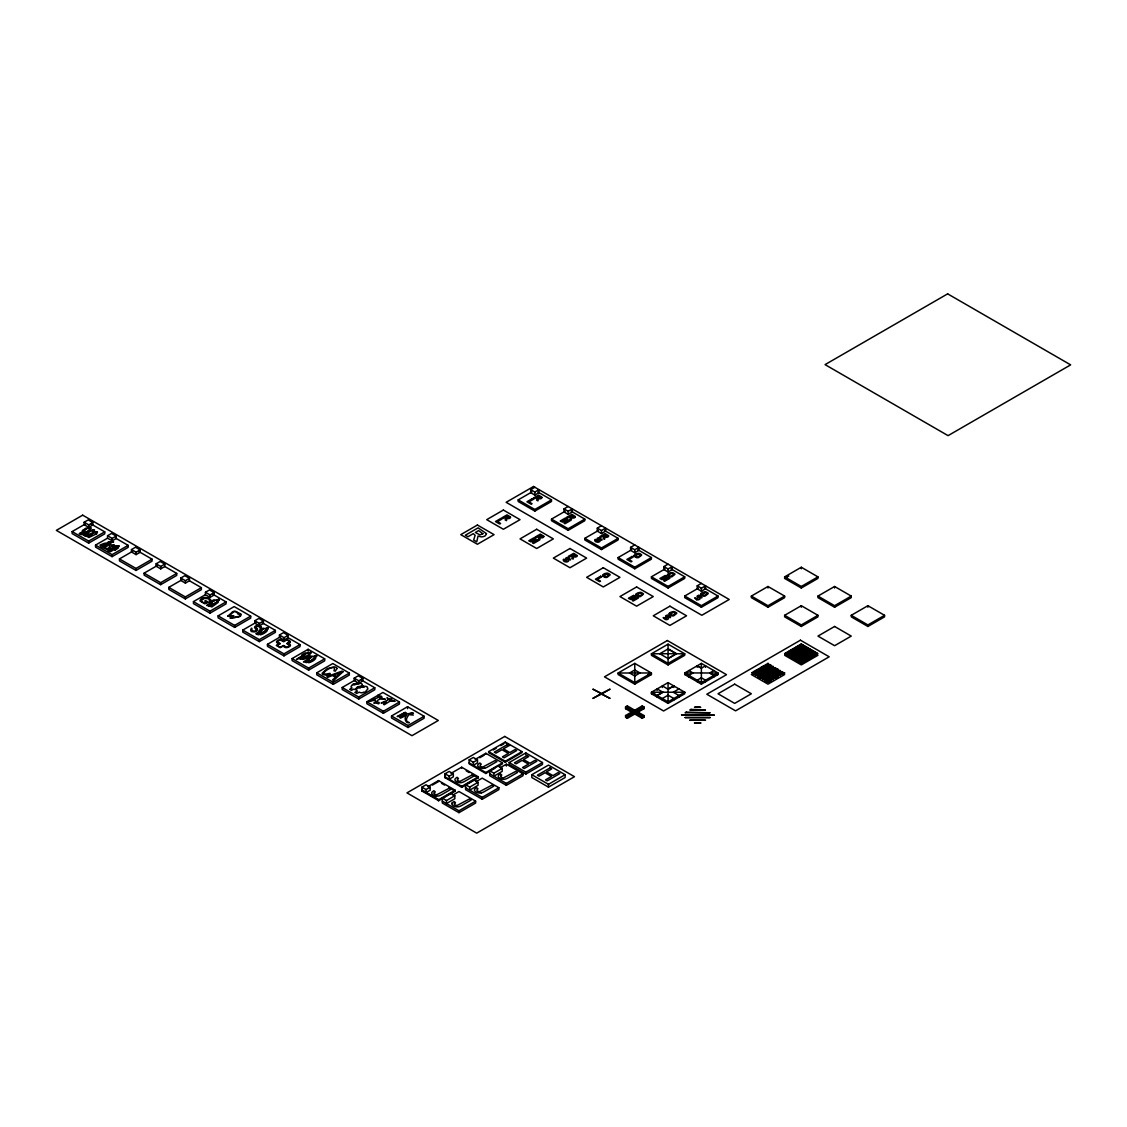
<?xml version="1.0" encoding="UTF-8"?>
<svg xmlns="http://www.w3.org/2000/svg" width="1127" height="1127" viewBox="0 0 1127 1127"><rect width="100%" height="100%" fill="white"/><g stroke="black" fill="none" stroke-linecap="round" stroke-linejoin="round"><path stroke-width="1.5" d="M445.01 777.813L445.01 773.812L449.166 771.403L453.336 773.812L453.336 776.827L449.166 779.236L449.264 776.165L453.336 773.812M531.817 774.7L531.817 777.531L548.469 787.153L565.12 777.531L565.12 774.7L548.469 765.092L531.817 774.7L548.469 784.322L565.12 774.7M631.74 549.708L618.117 557.569L618.117 559.175L634.769 568.783L651.42 559.175L651.42 557.569L637.797 549.708M665.043 568.938L651.42 576.799L651.42 578.405L668.072 588.012L684.723 578.405L684.723 576.799L671.1 568.938M698.346 588.167L684.723 596.028L684.723 597.634L701.374 607.242L718.026 597.634L718.026 596.028L704.403 588.167M635.966 594.704L635.966 594.901A2.832 1.634 0 0 0 636.177 595.45L638.121 596.577A2.775 1.606 0 0 0 639.079 596.69A3.353 1.944 0 0 0 640.432 596.549L643.461 594.154A2.832 1.634 0 0 0 643.249 593.605L641.221 592.45A3.508 2.029 0 0 0 640.08 592.365L637.91 592.858A7.804 4.508 0 0 0 637.009 593.365L636.206 594.112M669.283 613.933L669.269 614.13A2.832 1.634 0 0 0 669.48 614.68L671.424 615.807A2.775 1.606 0 0 0 672.382 615.92A3.353 1.944 0 0 0 673.735 615.779L676.778 613.384A2.832 1.634 0 0 0 676.552 612.834L674.524 611.679A3.508 2.029 0 0 0 673.382 611.595L671.213 612.088A7.804 4.508 0 0 0 670.311 612.595L669.508 613.342M700.98 593.577L701.783 592.83A7.804 4.508 0 0 1 702.684 592.323L704.854 591.816A3.508 2.029 0 0 1 705.995 591.914L708.024 593.056A2.832 1.634 0 0 1 708.235 593.619L705.206 596.014A3.353 1.944 0 0 1 703.854 596.155A2.775 1.606 0 0 1 702.896 596.028L700.952 594.915A2.832 1.634 0 0 1 700.74 594.352L700.74 594.154A3.353 1.944 0 0 1 700.839 593.506M216.891 602.184L210.185 606.298L211.848 606.96L217.807 602.677A1.479 0.859 0 0 0 217.765 601.48L215.384 600.099A1.479 0.859 0 0 0 213.285 600.099L209.89 602.381L214.369 600.691L206.72 605.495L212.44 603.311L208.016 605.917L209.129 606.453L216.905 602.128M434.529 792.478L434.318 792.746A2.578 1.479 0 0 0 434.191 792.999M454.759 803.241L454.561 803.509A2.578 1.479 0 0 0 454.435 803.762M452.434 802.734L454.082 801.466L455.477 802.635A9.044 5.226 0 0 0 454.956 803.044M117.377 547.891L114.841 550.258L118.56 547.792L115.348 545.806L112.573 546.877L114.869 548.116L113.968 546.933L115.123 546.51M115.095 546.567L116.884 547.764L113.123 547.708L108.248 550.864L113.376 548.905L109.404 551.244L110.404 551.709L117.25 547.778M84.145 522.238L88.202 519.899L92.808 522.562L92.808 524.971L88.751 527.309L84.145 524.647L84.145 522.238L88.751 524.9L92.808 522.562M91.202 524.055L104.741 531.859L104.741 533.846L88.681 543.129L72.142 533.578L72.142 531.578L85.286 523.999M72.142 531.578L88.681 541.129L104.741 531.859M107.544 535.748L111.601 533.409L116.222 536.072L116.222 538.481L112.165 540.833L107.544 538.171L107.544 535.748L112.165 538.41L116.222 536.072M116.109 538.424L128.14 545.369L128.14 547.37L112.08 556.639L95.541 547.088L95.541 545.102L107.22 538.354M95.541 545.102L112.08 554.639L128.14 545.369M131.479 549.567L135.522 547.215L140.142 549.877L140.142 552.3L136.085 554.639L131.479 551.976L131.479 549.567L136.085 552.23L140.142 549.877M138.536 551.371L152.06 559.189L152.06 561.176L136.001 570.445L119.462 560.894L119.462 558.907L132.606 551.328M119.462 558.907L136.001 568.459L152.06 559.189M156.132 563.796L160.189 561.457L164.796 564.12L164.796 566.529L160.738 568.881L156.132 566.219L156.132 563.796L160.738 566.458L164.796 564.12M164.697 566.472L176.728 573.418L176.728 575.418L160.668 584.688L144.129 575.136L144.129 573.15L157.273 565.557M144.129 573.15L160.668 582.687L176.728 573.418M180.799 578.038L184.842 575.7L189.463 578.362L189.463 580.771L185.406 583.11L180.799 580.447L180.799 578.038L185.406 580.701L189.463 578.362M189.364 580.715L201.381 587.66L201.381 589.646L185.321 598.916L168.796 589.379L168.796 587.378L181.926 579.799M168.796 587.378L185.321 596.93L201.381 587.66M205.452 592.281L209.509 589.928L214.116 592.591L214.116 595.014L210.059 597.352L205.452 594.69L205.452 592.281L210.059 594.943L214.116 592.591M212.51 594.084L226.048 601.888L226.048 603.889L209.988 613.158L193.45 603.607L193.45 601.621L205.128 594.873M193.45 601.621L209.988 611.172L226.048 601.888M218.117 615.863L234.177 606.58L250.701 616.131L250.701 618.131L234.641 627.401L218.117 617.85L218.117 615.863L234.641 625.4L250.701 616.131M254.772 620.752L258.83 618.413L263.436 621.076L263.436 623.485L259.393 625.823L254.772 623.161L254.772 620.752L259.393 623.414L263.436 621.076M261.83 622.555L275.368 630.373L275.368 632.36L259.309 641.629L242.77 632.092L242.77 630.092L255.914 622.513M242.77 630.092L259.309 639.643L275.368 630.373M530.69 489.653L534.846 492.062L539.016 489.653L539.016 492.668L534.846 495.077L530.69 492.668L530.69 489.653L534.846 487.258M279.44 634.994L283.497 632.641L288.103 635.304L288.103 637.727L284.046 640.066L279.44 637.403L279.44 634.994L284.046 637.657L288.103 635.304M288.005 637.671L300.021 644.602L300.021 646.602L283.962 655.872L267.437 646.32L267.437 644.334L280.567 636.741M537.875 492.02L551.497 499.881L551.497 501.487L534.846 511.094L518.195 501.487L518.195 499.881L531.817 492.02M267.437 644.334L283.962 653.885L300.021 644.602M518.195 499.881L534.846 509.503L551.497 499.881M292.09 658.577L308.15 649.293L324.689 658.844L324.689 660.845L308.629 670.114L292.09 660.563L292.09 658.577L308.629 668.114L324.689 658.844M563.993 508.883L568.149 511.292L572.319 508.883L572.319 511.897L568.149 514.306L563.993 511.897L563.993 508.883L568.149 506.488M571.178 511.249L584.814 519.11L584.814 520.716L568.149 530.324L551.497 520.716L551.497 519.11L565.134 511.249M316.757 672.805L332.817 663.535L349.342 673.087L349.342 675.073L333.282 684.343L316.757 674.805L316.757 672.805L333.282 682.356L349.342 673.087M551.497 519.11L568.149 528.732L584.814 519.11M597.296 528.112L601.466 530.521L605.622 528.112L605.622 531.127L601.466 533.536L597.296 531.127L597.296 528.112L601.466 525.717M604.495 530.479L618.117 538.34L618.117 539.946L601.466 549.553L584.814 539.946L584.814 538.34L598.437 530.479M354.202 678.158L358.259 675.806L362.866 678.468L362.866 680.891L358.809 683.23L354.202 680.567L354.202 678.158L358.809 680.821L362.866 678.468M361.26 679.961L374.784 687.766L374.784 689.766L358.724 699.036L342.199 689.485L342.199 687.498L355.329 679.919M584.814 538.34L601.466 547.961L618.117 538.34M342.199 687.498L358.724 697.049L374.784 687.766M630.599 547.342L634.769 549.751L638.924 547.342L638.924 550.356L634.769 552.765L630.599 550.356L630.599 547.342L634.769 544.947M366.853 701.741L382.912 692.457L399.451 702.008L399.451 704.009L383.391 713.278L366.853 703.727L366.853 701.741L383.391 711.278L399.451 702.008M618.117 557.569L634.769 567.191L651.42 557.569M391.52 715.969L407.58 706.699L424.104 716.251L424.104 718.237L408.059 727.507L391.52 717.969L391.52 715.969L408.059 725.52L424.104 716.251M663.916 566.571L668.072 568.98L672.241 566.571L672.241 569.586L668.072 571.995L663.916 569.586L663.916 566.571L668.072 564.176M651.42 576.799L668.072 586.42L684.723 576.799M697.219 585.801L701.374 588.209L705.544 585.801L705.544 588.815L701.374 591.224L697.219 588.815L697.219 585.801L701.374 583.406M684.723 596.028L701.374 605.65L718.026 596.028M634.769 663.394L618.117 673.002L618.117 674.538L634.769 684.159L651.42 674.538L651.42 673.002L634.769 663.394L634.769 684.159M668.072 644.165L651.42 653.773L651.42 655.322L668.072 664.93L684.723 655.322L684.723 653.773L668.072 644.165L668.072 664.93M751.343 596.084L767.994 586.477L784.646 596.084L784.646 597.634L767.994 607.242L751.343 597.634L751.343 596.084L767.994 605.706L784.646 596.084M784.646 576.869L801.297 567.247L817.948 576.869L817.948 578.405L801.297 588.012L784.646 578.405L784.646 576.869L801.297 586.477L817.948 576.869M421.85 791.182L421.864 787.181L426.02 784.772L430.176 787.181L430.176 790.196L426.02 792.605L426.02 789.576L430.176 787.181M469.17 759.866L473.326 757.457L477.496 759.866L477.496 762.88L473.326 765.289L473.326 762.275L469.17 759.866L469.156 763.867L485.807 773.488L494.894 768.234M784.646 578.405L788.801 575.996M427.908 786.702L438.502 780.588L455.153 790.196L455.153 791.182L438.502 800.79L438.699 799.705L422.047 790.083M451.068 773.333L461.661 767.219L478.313 776.827L478.313 777.813L461.661 787.421L461.661 786.449L478.313 776.827M475.214 759.387L485.807 753.273L502.459 762.88L502.459 763.867L497.923 766.487M488.653 751.624L505.305 742.017L521.956 751.624L521.956 752.611L505.305 762.232L488.653 752.611L488.653 751.624L505.305 761.246L521.956 751.624M432.444 785.068L438.502 781.56L438.502 780.588M479.75 757.753L484.3 755.132M493.203 749.99L496.218 748.243M500.768 745.623L503.797 743.876M668.072 648.913L659.746 653.773L651.42 653.773L668.072 663.394L684.723 653.773L676.397 653.773L668.072 658.591L659.746 653.716L676.397 653.716L668.072 648.913L676.397 653.773M473.326 762.275L477.496 759.866M600.874 693.767L592.844 698.416L601.466 694.119L610.087 698.416L592.844 689.132L601.466 693.429L610.087 689.132L602.057 693.767M668.072 658.52L676.397 653.716M455.153 790.196L438.502 799.818L421.85 790.196M469.156 762.88L485.807 772.502L502.459 762.88M452.927 795.028L458.971 791.534L475.622 801.142L475.622 803.058L458.971 812.666L442.319 803.058L442.333 798.127L450.659 793.323L454.815 795.718L454.815 798.733L446.489 803.551L446.489 800.536L454.815 795.718M476.157 781.617L482.215 778.123L498.867 787.731L498.867 789.633L482.215 799.254L465.564 789.633L465.564 784.716L473.889 779.898L478.059 782.307L478.059 785.322L469.734 790.126L469.734 787.111L478.059 782.307M500.303 767.67L506.361 764.176L523.013 773.784L523.013 775.7L506.361 785.308L489.71 775.7L489.71 770.769L498.035 765.966L502.205 768.36L502.205 771.375L493.88 776.193L493.88 773.178L502.205 768.36M509.179 762.556L525.83 752.935L542.481 762.556L542.481 764.458L525.83 774.066L509.179 764.458L509.179 762.556L525.83 772.164L542.481 762.556M625.555 706.953L627.33 705.925L643.982 715.546L643.982 717.293L642.207 718.322L625.555 708.7L625.555 706.953L642.207 716.561L643.982 715.546M668.072 682.624L651.42 692.232L651.42 693.767L668.072 703.389L684.723 693.767L684.723 692.232L668.072 682.624L668.072 703.389M701.374 663.394L684.723 673.002L684.723 674.538L701.374 684.159L718.026 674.538L718.026 673.002L701.374 663.394L701.374 684.159M784.646 615.314L801.297 605.706L817.948 615.314L817.948 616.863L801.297 626.471L784.646 616.863L784.646 615.314L801.297 624.936L817.948 615.314M817.948 596.084L834.6 586.477L851.251 596.084L851.251 597.634L834.6 607.242L817.948 597.634L817.948 596.084L834.6 605.706L851.251 596.084M625.555 708.7L627.33 707.686L643.982 717.293M684.723 674.538L687.498 672.946M688.893 675.411L693.049 672.946L718.026 673.002L701.374 682.624L684.723 673.002L693.049 673.002L688.893 670.537M657.14 690.471L657.14 688.865L662.873 692.232L657.14 695.472L657.14 697.078M662.352 687.47L662.352 685.864L668.072 689.231L673.791 685.864L673.791 687.47M657.14 695.542L662.873 692.232M668.072 689.231L673.791 685.92M442.319 801.142L458.971 810.764L475.622 801.142M465.564 787.731L482.215 797.352L498.867 787.731M489.71 773.784L506.361 783.406L523.013 773.784M625.555 715.546L642.207 705.925L643.982 706.953L643.982 708.7L627.33 718.322L625.555 717.293L625.555 715.546L627.33 716.561L643.982 706.953M633.881 711.757L635.656 710.743M626.95 716.49L642.207 707.686L643.982 708.7M633.881 713.518L635.656 712.489M679.003 688.865L673.27 692.232L679.003 695.542M697.219 680.215L701.374 677.75L705.544 680.215M713.87 675.411L709.7 673.002L713.87 670.537M851.251 615.314L867.903 605.706L884.554 615.314L884.554 616.863L867.903 626.471L851.251 616.863L851.251 615.314L867.903 624.936L884.554 615.314M817.948 655.28L801.297 664.902L784.646 655.28M606.382 573.995L604.114 575.869A1.578 0.916 0 0 0 604.326 576.165L604.452 576.263A1.944 1.127 0 0 0 604.903 576.503A1.775 1.028 0 0 0 606.439 576.601L608.665 575.319A1.789 1.028 0 0 0 608.242 574.249L608.087 574.164M704.46 592.675L702.206 594.563A1.578 0.916 0 0 0 702.417 594.859L702.53 594.957A1.944 1.127 0 0 0 702.98 595.183A1.775 1.028 0 0 0 704.53 595.295L706.756 593.999A1.789 1.028 0 0 0 706.854 593.647A1.747 1.014 0 0 0 706.46 593.027L706.164 592.858A1.789 1.028 0 0 0 704.474 592.689M800.536 644.475L802.044 644.475M799.367 645.151L803.227 645.151M798.184 645.841L804.41 645.841M797 646.518L805.58 646.518M795.831 647.194L806.763 647.194M794.648 647.87L807.932 647.87M793.478 648.56L809.116 648.56M792.295 649.237L810.299 649.237M791.112 649.913L811.468 649.913M789.942 650.589L812.652 650.589M788.759 651.279L813.821 651.279M787.59 651.955L815.004 651.955M786.407 652.632L816.187 652.632M785.237 653.308L817.357 653.308M785.237 653.998L817.357 653.998M786.407 654.674L816.187 654.674M787.59 655.351L815.004 655.351M788.759 656.027L813.821 656.027M789.942 656.717L812.652 656.717M791.112 657.393L811.468 657.393M792.295 658.069L810.299 658.069M793.478 658.76L809.116 658.76M794.648 659.436L807.932 659.436M795.831 660.112L806.763 660.112M797 660.788L805.58 660.788M798.184 661.479L804.41 661.479M799.367 662.155L803.227 662.155M800.536 662.831L802.044 662.831M648.152 674.538L651.42 674.538M714.701 674.538L718.026 674.538M651.42 693.767L654.688 693.767M599.522 537.804L602.057 539.72A2.127 1.226 0 0 1 601.733 540.213L598.719 538.65L599.93 540.58A2.085 1.197 0 0 1 600.043 540.89L600.043 541.059A2.015 1.169 0 0 1 599.775 541.523L599.127 541.932A1.719 1 0 0 1 598.423 542.129L598.254 542.143A2.254 1.296 0 0 1 596.648 542.002C594.521 542.143 593.661 538.185 596.38 539.777A2.733 1.578 0 0 0 596.141 540.03C596.845 542.58 599.93 540.749 597.099 538.734A1.944 1.113 0 0 1 597.38 538.283A2.169 1.254 0 0 1 597.873 537.973A1.803 1.042 0 0 1 598.648 537.776A2.127 1.226 0 0 1 599.085 537.762M568.064 557.569L570.586 559.485A2.127 1.226 0 0 1 570.262 559.978L567.247 558.428L568.473 560.344A2.015 1.169 0 0 1 568.6 560.612L568.529 560.992A2.015 1.169 0 0 1 568.304 561.288L567.529 561.753A1.719 1 0 0 1 566.951 561.894L566.782 561.922A2.212 1.282 0 0 1 565.345 561.824C563.19 562.035 562.049 557.992 564.909 559.541A2.733 1.578 0 0 0 564.669 559.795C565.43 562.359 568.388 560.499 565.627 558.499A1.944 1.113 0 0 1 565.923 558.048A2.169 1.254 0 0 1 566.402 557.752A1.803 1.042 0 0 1 567.177 557.541A2.127 1.226 0 0 1 567.614 557.527M667.973 615.257L670.495 617.173A2.127 1.226 0 0 1 670.185 617.666L667.17 616.103L668.452 618.667A2.015 1.169 0 0 1 668.226 618.977L667.452 619.441A1.719 1 0 0 1 666.874 619.582L666.705 619.611A2.212 1.282 0 0 1 665.268 619.498C658.83 614.285 669.663 621.865 665.536 616.187A1.944 1.113 0 0 1 665.832 615.736A2.169 1.254 0 0 1 666.325 615.441A1.803 1.042 0 0 1 667.099 615.229A2.127 1.226 0 0 1 667.536 615.215M696.571 599.691C690.386 594.591 701.219 602.114 697.007 596.422A1.944 1.113 0 0 1 697.303 595.972A2.169 1.254 0 0 1 697.796 595.662A1.803 1.042 0 0 1 698.571 595.465M86.103 532.775L90.259 530.859A1.493 0.859 0 0 0 90.259 529.648L87.85 528.267A1.493 0.859 0 0 0 85.751 528.267L82.44 530.662M82.454 530.662L86.835 528.802L79.2 533.761L84.891 531.493L80.383 534.268L81.553 534.635L89.385 530.268L86.103 532.775M639.699 554.47L639.544 554.399A1.747 1.014 0 0 0 638.46 554.16A1.789 1.028 0 0 0 637.868 554.23L635.586 556.104A1.578 0.916 0 0 0 635.797 556.4L635.91 556.499A1.944 1.127 0 0 0 636.375 556.738A1.775 1.028 0 0 0 637.91 556.837L640.136 555.541A1.789 1.028 0 0 0 639.84 554.554L639.84 554.569M772.53 667.55L767.994 664.93L751.343 674.538L767.994 684.159L784.646 674.538L777.067 670.171M697.219 667.339L697.219 665.733L701.374 668.142M709.7 672.946L713.87 675.355L713.87 676.947M697.219 665.789L701.374 668.198L705.544 665.733L705.544 667.339M633.881 710.743L635.656 711.757M633.881 712.489L635.656 713.518M506.826 743.876L509.855 745.623M489.71 770.769L493.88 773.178M466.198 770.826L469.226 772.573M472.255 774.319L478.313 777.813M465.564 784.716L469.734 787.111M445.01 773.812L449.264 776.165M445.01 776.827L461.802 786.364L461.802 787.35L445.151 777.729L445.095 773.756M441.53 783.321L444.559 785.068M449.11 787.688L455.153 791.182M442.333 798.127L446.489 800.536M421.85 787.181L426.02 789.576M422.047 791.069L438.699 800.677M608.369 574.333L608.242 574.249A1.789 1.028 0 0 0 606.396 574.009M109.347 544.228C109.981 546.694 105.346 542.256 109.263 542.115C104.29 545.214 109.263 539.932 111.179 542.524C111.193 545.074 108.333 540.875 109.544 544.566M867.903 605.706L867.903 607.242M867.903 624.936L867.903 626.471M834.6 586.477L834.6 588.012M834.6 605.706L834.6 607.242M801.297 567.247L801.297 568.783M801.297 586.477L801.297 588.012M801.297 605.706L801.297 607.242M801.297 624.936L801.297 626.471M767.994 586.477L767.994 588.012M767.994 605.706L767.994 607.242M705.544 680.159L705.544 681.75M701.374 588.209L701.374 591.224M701.374 605.65L701.374 607.242M697.219 680.159L697.219 681.75M688.893 675.355L688.893 676.947M679.003 695.472L679.003 697.078M673.791 700.078L673.791 698.486L668.072 695.176L662.352 698.543L662.352 700.078M668.072 568.98L668.072 571.995M668.072 586.42L668.072 588.012M642.207 705.925L642.207 707.686M642.207 716.561L642.207 718.322M634.769 549.751L634.769 552.765M634.769 567.191L634.769 568.783M627.33 705.925L627.33 707.686M627.33 716.561L627.33 718.322M601.466 530.521L601.466 533.536M601.466 547.961L601.466 549.553M568.149 511.292L568.149 514.306M568.149 528.732L568.149 530.324M548.469 784.322L548.469 787.153M534.846 492.062L534.846 495.077M534.846 509.503L534.846 511.094M525.83 752.935L525.83 754.851M525.83 772.164L525.83 774.066M506.361 764.176L506.361 766.078M506.361 783.406L506.361 785.308M505.305 742.017L505.305 743.003M505.305 761.246L505.305 762.232M485.807 753.273L485.807 754.259M485.807 772.502L485.807 773.488M482.215 797.352L482.215 799.254M461.661 767.219L461.661 768.191M458.971 810.764L458.971 812.666M408.059 725.52L408.059 727.507M407.58 706.699L407.58 708.7M383.391 711.278L383.391 713.278M358.809 680.821L358.809 683.23M358.724 697.049L358.724 699.036M333.282 682.356L333.282 684.343M308.629 668.114L308.629 670.114M308.15 649.293L308.15 651.293M284.046 637.657L284.046 640.066M283.962 653.885L283.962 655.872M259.393 623.414L259.393 625.823M259.309 639.643L259.309 641.629M234.641 625.4L234.641 627.401M210.059 594.943L210.059 597.352M209.988 611.172L209.988 613.158M185.406 580.701L185.406 583.11M185.321 596.93L185.321 598.916M160.738 566.458L160.738 568.881M160.668 582.687L160.668 584.688M136.085 552.23L136.085 554.639M136.001 568.459L136.001 570.445M112.165 538.41L112.165 540.833M112.08 554.639L112.08 556.639M88.751 524.9L88.751 527.309M88.681 541.129L88.681 543.129M698.74 595.422A2.169 1.254 0 0 1 699.177 595.408M699.008 595.45A2.057 1.183 0 0 1 699.444 595.493L701.966 597.409A2.127 1.226 0 0 1 701.642 597.902L698.641 596.338L699.853 598.254A2.015 1.169 0 0 1 699.994 598.536L699.923 598.902A2.015 1.169 0 0 1 699.698 599.212L698.909 599.677A1.719 1 0 0 1 698.346 599.818L698.177 599.832A2.254 1.296 0 0 1 696.571 599.691M635.839 594.619A3.353 1.944 0 0 1 636.065 594.042M640.305 593.168A1.789 1.028 0 0 0 639.685 593.225L637.431 595.098A1.578 0.916 0 0 0 637.643 595.394L637.755 595.493A1.944 1.127 0 0 0 638.206 595.732A1.747 1.014 0 0 0 639.136 595.887A1.775 1.028 0 0 0 639.756 595.831L641.981 594.549A1.789 1.028 0 0 0 640.305 593.168M669.142 613.849A3.353 1.944 0 0 1 669.368 613.271M481.356 792.859A4.142 2.395 0 0 1 478.721 792.957A6.48 3.747 0 0 1 476.312 792.126A8.537 4.931 0 0 1 475.749 791.774L475.383 791.52A5.748 3.311 0 0 1 475.073 791.253A4.846 2.803 0 0 1 474.721 790.844A3.691 2.127 0 0 1 474.453 789.914A4.55 2.634 0 0 1 474.946 788.9L476.594 787.632L477.975 788.801A7.804 4.508 0 0 0 477.27 789.407L477.13 789.59A2.564 1.479 0 0 0 476.946 789.928A2.169 1.254 0 0 0 477.369 790.915A3.296 1.902 0 0 0 477.665 791.098L478.2 791.365A2.198 1.268 0 0 0 479.144 791.577A1.423 0.817 0 0 0 479.693 791.605L491.879 785.167L493.682 786.209L484.399 791.577A10.861 6.269 0 0 1 481.37 792.873M451.913 803.537A4.522 2.606 0 0 1 452.392 802.523M451.941 803.748A3.691 2.127 0 0 0 452.223 804.678A4.522 2.606 0 0 0 452.434 804.946A5.734 3.311 0 0 0 452.871 805.354L453.237 805.622A6.72 3.888 0 0 0 456.21 806.805A4.142 2.395 0 0 0 458.844 806.693A10.861 6.269 0 0 0 461.859 805.396L471.185 800.043L469.367 799.001L457.182 805.439A1.423 0.817 0 0 1 456.632 805.411A2.198 1.268 0 0 1 455.688 805.199L455.153 804.932A2.367 1.366 0 0 1 454.364 803.762M479.581 767.473A6.48 3.747 0 0 0 482.004 768.29A4.142 2.395 0 0 0 484.624 768.191M479.595 767.473A8.537 4.931 0 0 1 479.017 767.121L478.651 766.853A5.748 3.311 0 0 1 478.341 766.585A4.846 2.803 0 0 1 478.003 766.191A3.691 2.127 0 0 1 477.721 765.261A4.55 2.634 0 0 1 478.214 764.247L479.863 762.979L481.257 764.148A7.804 4.508 0 0 0 480.539 764.754L480.398 764.937A2.564 1.479 0 0 0 480.215 765.275A2.169 1.254 0 0 0 480.637 766.261A3.296 1.902 0 0 0 480.933 766.445L481.468 766.712A2.198 1.268 0 0 0 482.412 766.923A1.423 0.817 0 0 0 482.962 766.952L495.147 760.514L496.951 761.556L487.667 766.923A10.861 6.269 0 0 1 484.652 768.22M434.726 792.295A9.044 5.226 0 0 1 435.233 791.872L433.853 790.703L432.19 791.971A4.55 2.634 0 0 0 431.711 792.985A3.691 2.127 0 0 0 431.993 793.915A4.522 2.606 0 0 0 432.204 794.183A5.734 3.311 0 0 0 432.641 794.591L433.007 794.859A6.72 3.888 0 0 0 435.98 796.042M434.12 792.999A2.367 1.366 0 0 0 434.923 794.169L435.445 794.436A2.198 1.268 0 0 0 436.403 794.648A1.423 0.817 0 0 0 436.952 794.676L449.138 788.238L450.941 789.28L441.657 794.648A10.861 6.269 0 0 1 438.628 795.944A4.142 2.395 0 0 1 435.98 796.028M336.959 668.565L335.297 671.143L333.958 670.79C338.227 660.732 312.658 677.609 329.873 673.354L330.394 674.185L326.703 675.256L322.773 674.467A3.564 2.057 0 0 1 322.167 673.228L327.309 668.565L334.31 666.888A3.212 1.845 0 0 1 336.029 667.409L336.508 667.762A2.874 1.662 0 0 1 336.917 668.353L336.959 668.565M486.47 533.635L485.441 535.593A6.903 3.987 0 0 1 484.216 536.283L483.046 536.663A4.24 2.451 0 0 1 482.201 536.804A4.085 2.353 0 0 1 480.863 536.804L478.031 536.058L476.763 541.833L473.664 540.044L475.129 535.325L473.27 533.663L467.959 536.734L465.338 535.226L478.116 527.845L486.47 533.635M510.489 517.265L510.165 517.997A2.86 1.648 0 0 1 509.559 518.364L509.249 518.476A1.747 1 0 0 1 508.178 518.575L507.009 518.265L506.474 520.66L505.192 519.913L505.727 517.758A2.93 1.69 0 0 0 505.262 517.406L502.825 518.547L501.74 517.927L507.037 514.87L510.362 516.941A1.536 0.888 0 0 1 510.475 517.18L510.489 517.265M541.96 497.5L541.538 498.303A2.86 1.648 0 0 1 541.03 498.599L540.721 498.712A1.747 1 0 0 1 539.636 498.81L538.467 498.5L537.945 500.895L536.663 500.149L537.227 498.049A2.93 1.69 0 0 0 536.734 497.641L534.297 498.782L533.212 498.162L538.509 495.091L541.833 497.162A1.536 0.888 0 0 1 541.946 497.416L541.96 497.5M543.806 536.494L543.468 537.227A2.86 1.648 0 0 1 542.862 537.593L542.552 537.706A1.747 1 0 0 1 541.481 537.804L540.312 537.494L539.777 539.889L538.495 539.143L539.03 536.987A2.93 1.69 0 0 0 538.565 536.635L536.128 537.776L535.043 537.156L540.34 534.099L543.665 536.17A1.536 0.888 0 0 1 543.792 536.41L543.806 536.494M575.263 516.715L574.855 517.532A2.86 1.648 0 0 1 574.333 517.828L574.023 517.941A1.747 1 0 0 1 572.953 518.04L571.783 517.73L571.248 520.125L569.966 519.378L570.544 517.279A2.93 1.69 0 0 0 570.037 516.87L567.599 518.011L566.515 517.378L571.812 514.321L575.136 516.391A1.536 0.888 0 0 1 575.249 516.645L575.263 516.715M577.109 555.724L576.77 556.456A2.86 1.648 0 0 1 576.179 556.823L575.855 556.935A1.747 1 0 0 1 574.784 557.034L573.615 556.724L573.094 559.119L571.812 558.372L572.375 556.273A2.93 1.69 0 0 0 571.868 555.865L569.431 557.006L568.346 556.386L573.643 553.329L576.968 555.4A1.536 0.888 0 0 1 577.094 555.639L577.109 555.724M608.58 535.945L608.242 536.691A2.86 1.648 0 0 1 607.636 537.044L607.326 537.17A1.747 1 0 0 1 606.256 537.269L605.086 536.959L604.551 539.354L603.269 538.607L603.804 536.438A2.93 1.69 0 0 0 603.339 536.1L600.902 537.241L599.818 536.607L605.114 533.55L608.439 535.621A1.536 0.888 0 0 1 608.566 535.874L608.58 535.945M602.663 575.474L602.663 575.672A2.832 1.634 0 0 0 602.875 576.221L604.819 577.348A2.775 1.606 0 0 0 605.777 577.461A3.353 1.944 0 0 0 607.129 577.32L610.158 574.925A2.832 1.634 0 0 0 609.946 574.376L607.918 573.22A3.508 2.029 0 0 0 606.777 573.136L604.607 573.629A7.804 4.508 0 0 0 603.706 574.136L602.903 574.883A3.409 1.972 0 0 0 602.663 575.474M634.135 555.696L634.135 555.893A2.832 1.634 0 0 0 634.346 556.456L636.29 557.569A2.775 1.606 0 0 0 637.234 557.696A3.353 1.944 0 0 0 638.6 557.555L641.629 555.16A2.832 1.634 0 0 0 641.418 554.597L639.389 553.456A3.508 2.029 0 0 0 638.248 553.371L636.079 553.864A7.804 4.508 0 0 0 635.177 554.371L634.36 555.118A3.409 1.972 0 0 0 634.135 555.696M667.438 574.925L667.438 575.122A2.832 1.634 0 0 0 667.649 575.686L669.593 576.799A2.775 1.606 0 0 0 670.551 576.925A3.353 1.944 0 0 0 671.903 576.785L674.932 574.39A2.832 1.634 0 0 0 674.721 573.826L672.692 572.685A3.508 2.029 0 0 0 671.551 572.586L669.382 573.094A7.804 4.508 0 0 0 668.48 573.601L667.677 574.347A3.409 1.972 0 0 0 667.438 574.925M385.04 699.177L379.926 699.036L377.348 700.515C378.334 703.797 370.332 704.164 375.7 701.727L375.277 700.135L369.304 701.304L377.799 697.641C376.615 693.767 381.363 693.711 379.024 697.557L385.04 699.177M407.692 715.265L407.692 715.265M227.71 616.23C242.333 614.68 221.61 619.329 234.36 617.807A20.582 11.876 0 0 0 236.332 617.159A4.24 2.451 0 0 0 240.784 615.722L241.178 614.511A2.282 1.324 0 0 0 240.868 613.933L234.698 611.172A3.62 2.085 0 0 0 233.275 611.482L231.838 612.355A6.029 3.48 0 0 0 231.246 613.13L227.71 616.23M406.537 715.194C403.551 717.829 405.734 723.816 409.355 722.661C403.452 721.012 408.044 716.561 408.735 714.659L413.285 715.067L410.566 713.18L407.256 713.997L406.579 713.222A8.396 4.846 0 0 0 405.241 712.264L397.197 716.504L398.648 716.321L400.479 718.153L406.537 715.194M219.089 600.085C215.257 600.113 220.441 598.028 219.089 600.142M268.141 628.5C264.606 628.81 268.959 626.302 268.24 628.472M310.77 653.082C307.037 653.251 312.024 650.997 310.77 653.139M316.504 656.393C312.841 656.703 317.448 654.153 316.504 656.393M114.292 545.186L112.179 545.806L108.009 550.032L100.641 546.468L99.993 545.088L103.642 543.651A2.423 1.395 0 0 1 107.065 543.651L107.812 544.679L106.544 543.947A1.676 0.972 0 0 0 104.177 543.947L101.782 545.327L104.91 544.496C110.995 543.214 96.288 548.708 106.417 545.257L106.811 544.552C110.84 546.623 99.669 546.581 107.713 548.75C111.812 545.623 107.079 544.144 114.292 545.186M394.774 701.332L390.069 701.107L384.18 704.755L383.532 704.305L386.42 702.206L381.053 703.009L388.153 699.952L387.054 697.557L390.477 700.557L394.774 701.332M355.033 684.638L353.103 684.681A1.69 0.972 0 0 1 354.681 684.427L355.033 684.638M360.316 687.695L358.386 687.738A1.69 0.972 0 0 1 359.964 687.484L360.316 687.695M88.977 528.183C91.287 531 92.569 525.731 88.991 528.112M95.302 531.986L97.5 532.057L95.316 531.93M92.428 530.253C94.569 532.86 95.753 527.971 92.442 530.183M111.334 541.833L113.644 541.89L111.348 541.763M117.025 545.947L119.349 546.074L117.067 545.82M216.497 600.029L218.708 600.621L216.497 600.029M265.578 628.443L267.761 629.035L265.578 628.443M308.178 653.012L310.39 653.618L308.22 652.871M313.912 656.323L316.123 656.928L313.926 656.252M376.883 702.924C379.531 705.967 380.461 700.205 376.883 702.924M379.531 696.951C382.166 699.994 383.095 694.232 379.531 696.951M389.618 699.318L391.971 699.444L389.66 699.177M668.86 574.995L668.889 575.333A1.578 0.916 0 0 0 669.1 575.629L669.227 575.728A1.944 1.127 0 0 0 669.677 575.953A1.775 1.028 0 0 0 671.213 576.066L673.439 574.77A1.789 1.028 0 0 0 673.016 573.713A1.789 1.028 0 0 0 671.171 573.46L668.889 574.869M670.706 613.99L670.734 614.328A1.578 0.916 0 0 0 670.945 614.624L671.058 614.722A1.944 1.127 0 0 0 671.509 614.962A1.775 1.028 0 0 0 673.058 615.06L675.284 613.778A1.789 1.028 0 0 0 674.862 612.708A1.789 1.028 0 0 0 673.002 612.454L670.706 613.99M262.929 632.853C255.533 636.572 264.465 634.36 266.874 631.078A1.465 0.845 0 0 0 266.831 629.894L264.479 628.528A1.465 0.845 0 0 0 262.394 628.528L259.041 630.782L263.479 629.105L255.843 633.698L256.998 634.064L261.563 631.712L257.181 634.29L258.28 634.811L265.972 630.5L262.929 632.853M305.516 657.478C297.767 661.197 307.291 658.971 309.488 655.675A1.479 0.859 0 0 0 309.446 654.477L307.065 653.096A1.479 0.859 0 0 0 304.966 653.096C298.077 656.506 303.431 656.013 306.051 653.688C279.707 668.48 318.49 648.659 299.768 658.844C300.754 661.549 313.743 650.659 305.516 657.478M311.249 660.788C303.867 664.423 312.813 662.352 315.222 658.985A1.479 0.859 0 0 0 315.18 657.788L312.799 656.407A1.479 0.859 0 0 0 310.7 656.407C303.952 659.436 308.925 659.633 311.799 656.971C290.217 669.1 319.166 654.998 305.586 662.084C305.98 665 319.702 653.942 311.249 660.788M411.27 713.166L413.44 713.25L411.299 713.095M482.877 533.719L480.003 534.902L475.34 532.479L478.595 530.592L482.877 533.719M509.01 517.293L505.882 516.786L507.235 516.011L509.01 517.293M540.481 497.528L537.354 497.021L538.706 496.232L540.481 497.528M542.312 536.522L539.185 536.015L540.537 535.24L542.312 536.565M573.784 516.758L570.656 516.251L572.009 515.462L573.784 516.8M575.615 555.752L572.502 555.245L573.84 554.47L575.615 555.794M607.087 535.987L603.959 535.48L605.312 534.691L607.087 535.987M201.324 600.48L201.451 601.325A4.071 2.353 0 0 0 202.184 602.072L205.452 603.114L206.875 602.297L204.734 601.057L205.579 600.578L208.692 602.367L204.734 603.804L200.085 601.043A4.043 2.339 0 0 1 200.085 600.254C202.085 596.718 208.171 596.451 210.636 599.663A3.353 1.944 0 0 1 210.777 600.395L210.115 601.395L209.298 600.649A2.578 1.493 0 0 0 209.453 600.113A2.437 1.409 0 0 0 209.368 599.761L208.889 599.226A3.93 2.268 0 0 0 208.086 598.705L204.522 598.324L201.324 600.48M261.408 627.443L261.084 628.204A4.085 2.353 0 0 1 260.238 628.908C261.154 627.64 256.857 624.316 256.153 627.514C259.619 629.613 255.998 632.641 253.209 631.81C248.039 632.092 252.631 625.555 251.8 629.359C251.87 631.261 254.956 631.641 256.097 630.359A1.705 0.986 0 0 0 256.238 629.937L254.603 627.443A2.55 1.479 0 0 1 254.772 626.781L255.322 626.203A4.142 2.395 0 0 1 256.28 625.71L259.957 625.823A4.156 2.409 0 0 1 260.9 626.443L261.408 627.443M94.02 532.169L85.427 536.283L84.511 535.748L88.639 533.325L83.299 535.353L90.752 531.141A2.184 1.254 0 0 0 91.372 530.324L94.02 532.169M96.753 533.747L88.92 537.48L88.089 537.001L91.85 534.79L86.948 536.579L94.104 533.015A2.071 1.197 0 0 0 94.696 532.268L96.753 533.747M219.103 599.62L218.117 599.677L219.103 599.62M268.156 628.049L267.184 627.993L268.156 628.105M310.784 652.618L309.798 652.674L310.784 652.618M316.518 655.928L315.532 655.984L316.518 655.984M240.375 614.708L239.769 615.807A3.437 1.986 0 0 1 236.318 616.68L231.12 617.878L233.74 615.624L228.556 616.399L233.458 611.975A2.874 1.662 0 0 1 235.134 611.609C237.445 610.299 237.698 616.046 238.445 613.468L240.375 614.708M349.933 689.33L351.37 690.386L353.977 689.076A2.789 1.606 0 0 0 355.385 689.639A3.536 2.043 0 0 1 356.329 688.343A3.282 1.888 0 0 1 359.696 686.484A2.634 1.521 0 0 1 360.922 686.104A3.212 1.86 0 0 1 362.542 685.596A2.24 1.296 0 0 0 362.021 684.906A2.043 1.183 0 0 0 361.542 683.666A2.043 1.183 0 0 0 359.386 683.385A2.24 1.296 0 0 0 356.132 683.582A1.648 0.958 0 0 0 354.822 684.033A2.296 1.324 0 0 0 352.061 685.526A2.578 1.493 0 0 0 351.075 686.695A2.803 1.62 0 0 0 352.117 688.005L349.933 689.33M276.411 645.433L280.2 647.701L283.469 645.87C285.089 650.518 295.457 644.644 287.399 643.616C295.344 642.559 285.145 636.755 283.469 641.348C281.637 636.868 271.579 642.503 279.552 643.616L276.481 645.377M361.922 686.949L364.401 686.864A1.676 0.972 0 0 0 362.021 686.864L361.922 686.949M280.257 643.616L277.101 645.503L280.2 647.278L283.581 645.475L286.751 647.278L289.836 645.503L286.709 643.545L289.836 641.714L286.751 639.939L283.581 641.742L280.2 639.939L277.101 641.714L280.257 643.616M356.639 683.892L359.119 683.807A1.676 0.972 0 0 0 356.738 683.807L356.639 683.892M355.202 692.387L356.653 693.443L359.274 692.133A2.803 1.62 0 0 0 361.584 692.753A2.578 1.493 0 0 0 363.598 692.189A2.296 1.324 0 0 0 366.19 690.597A1.648 0.958 0 0 0 366.965 689.837A2.24 1.296 0 0 0 367.303 687.963A2.043 1.183 0 0 0 366.824 686.709A2.043 1.183 0 0 0 364.669 686.442A2.24 1.296 0 0 0 361.415 686.639A1.648 0.958 0 0 0 360.105 687.076A2.296 1.324 0 0 0 357.344 688.583A2.578 1.493 0 0 0 356.357 689.738A2.803 1.62 0 0 0 357.4 691.062L355.202 692.387M805.608 653.068L804.777 653.885A1.634 0.944 0 0 1 803.974 654.083A1.761 1.014 0 0 1 803.185 654.083L800.142 652.575L802.945 650.969L805.608 653.068M457.618 779.25L457.548 779.335A2.564 1.479 0 0 0 457.435 779.588A2.169 1.254 0 0 0 457.858 780.574A3.296 1.902 0 0 0 458.154 780.757L458.689 781.025A2.198 1.268 0 0 0 459.633 781.236A1.423 0.817 0 0 0 460.182 781.265L472.368 774.827L474.171 775.869L464.887 781.236A10.861 6.269 0 0 1 461.873 782.532A4.142 2.395 0 0 1 459.224 782.617A6.48 3.747 0 0 1 456.801 781.786A8.537 4.931 0 0 1 456.238 781.434L455.872 781.166A5.748 3.311 0 0 1 455.562 780.912A4.846 2.803 0 0 1 455.223 780.504A3.691 2.127 0 0 1 454.942 779.574A4.55 2.634 0 0 1 455.435 778.56L457.083 777.292L458.478 778.461A7.804 4.508 0 0 0 457.759 779.067L457.689 779.166M500.937 775.841L500.881 775.925A2.564 1.479 0 0 0 500.754 776.179A2.169 1.254 0 0 0 501.177 777.165A3.296 1.902 0 0 0 501.487 777.348L502.008 777.616A2.198 1.268 0 0 0 502.966 777.827A1.423 0.817 0 0 0 503.515 777.855L515.701 771.417L517.504 772.46L508.221 777.827A10.861 6.269 0 0 1 505.192 779.123A4.142 2.395 0 0 1 502.543 779.208A6.48 3.747 0 0 1 500.134 778.377A8.537 4.931 0 0 1 499.571 778.024L499.205 777.757A5.748 3.311 0 0 1 498.895 777.489A4.846 2.803 0 0 1 498.543 777.095A3.691 2.127 0 0 1 498.275 776.165A4.55 2.634 0 0 1 498.754 775.151L500.416 773.883L501.797 775.038A7.804 4.508 0 0 0 501.092 775.658L500.937 775.841M808.256 653.857L804.312 655.703L798.508 653.533L794.789 655.675L792.788 654.505L802.579 648.856L808.313 652.618A3.747 2.169 0 0 1 808.411 653.491A3.381 1.958 0 0 1 808.256 653.857M535.466 538.593L532.817 541.185L537.283 539.65L538.748 540.481L533.522 543.51L532.592 542.975L536.72 540.594L530.718 541.89L533.86 538.945L529.704 541.298L528.774 540.777L534.015 537.748L535.466 538.593M566.937 518.829L564.289 521.421L568.755 519.871L570.22 520.716L564.979 523.731L564.063 523.21L568.191 520.829L562.19 522.125L565.331 519.167L561.176 521.533L560.246 520.998L565.472 517.983L566.937 518.829M635.121 596.127L632.472 598.719L636.938 597.183L638.403 598.014L633.163 601.043L632.247 600.508L636.375 598.127L630.373 599.423L633.515 596.479L629.359 598.831L628.429 598.31L633.656 595.281L635.121 596.127M666.592 576.362L663.944 578.954L668.41 577.404L669.875 578.25L664.634 581.278L663.718 580.743L667.846 578.362L661.845 579.658L664.986 576.7L660.831 579.067L659.901 578.531L665.127 575.517L666.592 576.362M339.142 673.96L336.564 676.369L334.057 674.918L341.27 672.171L339.142 673.96M343.031 671.72L333.592 680.525L332.578 679.933L335.536 677.313L332.409 675.51L327.915 677.242L326.9 676.651L342.016 671.128L343.031 671.72M82.68 515.166L56.35 530.366L411.975 735.677L438.304 720.477L82.68 515.166M533.536 486.498L506.15 502.304L701.825 615.272L729.211 599.479L533.536 486.498M477.411 525.027L460.76 534.649L477.411 544.256L494.063 534.649L477.411 525.027M503.375 510.038L486.723 519.66L503.375 529.267L520.04 519.66L503.375 510.038M532.169 498.754L526.943 501.769L531.183 504.22L532.071 503.713L528.915 501.881L533.254 499.388L532.169 498.754M500.698 518.519L495.471 521.547L499.712 523.999L500.599 523.477L497.444 521.66L501.783 519.153L500.698 518.519M536.691 529.267L520.04 538.889L536.691 548.497L553.343 538.889L536.691 529.267M947.652 293.851L825.063 364.627L948.061 435.642L1070.65 364.866L947.652 293.851M569.994 548.497L553.343 558.104L569.994 567.726L586.646 558.104L569.994 548.497M603.297 567.726L586.646 577.334L603.297 586.956L619.949 577.334L603.297 567.726M632.092 556.442L626.866 559.457L631.106 561.908L631.993 561.401L628.838 559.57L633.177 557.062L632.092 556.442M600.621 576.207L595.394 579.222L599.634 581.673L600.522 581.166L597.366 579.348L601.705 576.841L600.621 576.207M400.705 715.138L399.465 715.842L401.184 716.828L402.409 716.124L400.705 715.138M402.748 713.954L401.522 714.659L403.227 715.659L404.452 714.941L402.748 713.954M404.649 712.856L403.565 713.476L406.044 714.025L404.649 712.856M636.6 586.956L619.949 596.563L636.6 606.185L653.251 596.563L636.6 586.956M669.903 606.185L653.251 615.793L669.903 625.415L686.568 615.793L669.903 606.185M667.381 640.53L604.481 676.848L663.592 710.982L726.506 674.664L667.381 640.53M504.741 736.438L406.96 792.887L476.693 833.149L574.474 776.686L504.741 736.438M634.769 669.945L629.556 673.002L618.117 673.002L634.769 682.624L651.42 673.002L629.556 672.946L634.769 676.017L639.967 672.946L634.769 669.945M506.939 744.877L494.302 752.16L495.979 753.132L501.952 749.694L508.39 753.399L502.417 756.851L504.107 757.823L516.73 750.526L515.053 749.554L509.841 752.568L503.417 748.849L508.615 745.849L506.939 744.877M527.056 755.569L514.419 762.852L516.11 763.824L522.083 760.387L528.507 764.092L522.534 767.543L524.224 768.515L536.861 761.218L535.17 760.246L529.958 763.261L523.534 759.542L528.746 756.541L527.056 755.569M550.032 767.91L537.396 775.193L539.072 776.165L545.045 772.728L551.483 776.433L545.51 779.884L547.201 780.856L559.823 773.559L558.147 772.587L552.934 775.601L546.51 771.882L551.709 768.882L550.032 767.91M684.723 692.232L668.072 701.853L651.42 692.232L684.723 692.232M800.438 640.192L706.812 694.246L735.565 710.855L829.19 656.802L800.438 640.192M751.92 672.65L784.646 672.988L751.92 672.65M754.273 671.298L753.104 671.974L782.871 671.974L754.273 671.298M756.64 669.931L755.456 670.607L780.518 670.607L756.64 669.931M758.992 668.565L757.809 669.255L778.165 669.255L758.992 668.565M761.345 667.212L760.162 667.888L775.813 667.888L761.345 667.212M763.697 665.846L762.528 666.536L773.46 666.536L763.697 665.846M766.05 664.493L764.881 665.169L771.093 665.169L766.05 664.493M767.994 663.38L767.233 663.817L768.741 663.817L767.994 663.38M801.297 644.038L784.646 653.688L801.297 663.296L817.948 653.66L801.297 644.038M681.567 714.828L714.279 715.166L681.567 714.828M686.273 712.109L685.103 712.785L710.165 712.785L686.273 712.109M690.992 709.39L689.809 710.066L705.446 710.066L690.992 709.39M695.697 706.671L694.514 707.347L700.74 707.347L695.697 706.671M734.677 684.159L718.026 693.767L734.677 703.389L751.343 693.767L734.677 684.159M834.6 626.471L817.948 636.093L834.6 645.701L851.251 636.093L834.6 626.471M768.741 682.173L767.233 682.173L768.741 682.173M771.093 680.807L764.881 680.807L771.093 680.807M773.46 679.454L762.528 679.454L773.46 679.454M775.813 678.088L760.162 678.088L775.813 678.088M778.165 676.735L757.809 676.735L778.165 676.735M780.518 675.369L755.456 675.369L780.518 675.369M782.871 674.016L753.104 674.016L782.871 674.016M700.74 722.985L694.514 722.985L700.74 722.985M705.446 720.266L689.809 720.266L705.446 720.266M710.165 717.547L685.103 717.547L710.165 717.547"/></g></svg>
